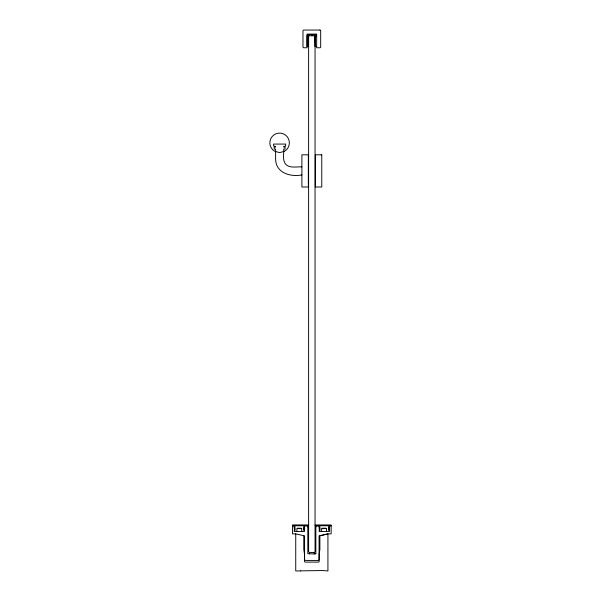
<?xml version="1.0" encoding="UTF-8"?>
<svg xmlns="http://www.w3.org/2000/svg" width="601" height="601" viewBox="0 0 601 601"><rect width="100%" height="100%" fill="white"/><g stroke="black" fill="none" stroke-linecap="round" stroke-linejoin="round"><path stroke-width="0.9" d="M300.575 570.845L322.699 570.552L327.928 570.95L327.928 533.921L319.882 535.784L319.882 549.615L319.184 554.047L319.184 561.296A0.796 0.796 0 0 1 318.38 562.093L305.285 562.093A0.796 0.796 0 0 1 304.489 561.296L304.489 554.047L303.783 549.615L303.783 535.784M307.81 526.897L308.613 525.079M309.417 35.722L309.417 35.023L308.613 35.827L308.613 551.635L309.417 552.439L314.248 552.439L315.052 551.635L315.052 35.827L314.248 35.023L314.248 35.722M316.622 46.585L315.142 46.585L315.142 36.458L315.352 46.585M301.897 166.89C296.428 166.537 288.142 168.904 284.724 162.863C282.575 158.619 284.04 153.653 283.664 149.101L285.069 149.101L285.069 147.087L283.664 147.087L283.664 146.434L285.67 146.081L285.67 144.075L273.598 144.075L273.598 146.081L275.611 146.434L275.611 147.087L274.206 147.087L274.206 149.101L275.611 149.101L275.611 159.235C275.912 173.013 290.358 177.145 301.897 174.921M297.292 528.219L301.319 528.219M322.038 528.219L326.073 528.219M300.568 570.95L295.737 570.95L295.737 533.921M315.052 525.079L315.856 526.897M326.471 531.442L326.471 528.617L321.64 528.617L321.64 531.442M315.412 46.585L315.39 35.82L308.501 35.722L308.298 46.585M314.248 552.439L314.248 553.979M312.197 35.722L312.197 34.512L315.217 34.512A1.412 1.412 0 0 1 316.622 35.925M311.521 35.722L311.521 34.512L308.501 34.512A1.412 1.412 0 0 0 307.096 35.925L307.096 46.585L308.576 46.585L308.576 36.458L308.366 46.585M309.417 552.439L309.417 553.979M301.717 531.442L301.717 528.617L296.894 528.617L296.894 531.442M303.535 529.045L303.528 530.165L303.941 530.172L304.376 529.744L304.406 525.747L307.802 525.747L304.587 525.807L304.204 529.376L304.587 531.442L294.122 531.442L294.513 529.376L294.122 525.807L292.514 525.807L294.317 525.747L294.355 529.744L294.79 530.172L295.196 530.165L294.858 525.747L303.866 525.747L303.535 529.045M328.469 529.045L328.462 530.165L328.875 530.172L329.303 529.744L329.34 525.747L331.143 525.747L329.543 525.807L329.153 529.376L329.543 531.442L319.078 531.442L319.462 529.376L319.078 525.807L315.856 525.807L319.251 525.747L319.289 529.744L319.724 530.172L320.13 530.165L319.792 525.747L328.8 525.747L328.469 529.045M315.856 553.581L315.457 553.979L307.825 553.686L307.802 524.943L292.514 524.943L292.514 533.861L295.737 533.861L304.587 535.904L304.587 559.223A1.194 1.194 0 0 0 305.789 560.425L317.876 560.425A1.194 1.194 0 0 0 319.078 559.223L319.078 535.904L327.928 533.861L331.151 533.861L331.143 524.943L315.856 524.943L315.856 553.581M284.491 151.294L279.615 152.609L274.732 151.294A9.766 9.766 0 0 1 272.133 136.57A9.766 9.766 0 0 1 287.09 136.57A9.766 9.766 0 0 1 284.491 151.294M319.882 30.05L303.783 30.05A0.804 0.804 0 0 0 302.979 30.854L302.979 46.953A0.804 0.804 0 0 0 303.783 47.757L307.006 47.757L307.006 34.077L316.659 34.077L316.659 47.757L319.882 47.757A0.804 0.804 0 0 0 320.686 46.953L320.686 30.854A0.804 0.804 0 0 0 319.882 30.05M308.336 154.81L301.897 154.81L301.897 187.001L308.336 187.001L308.336 154.81M321.768 154.81L315.33 154.81L315.33 187.001L321.768 187.001L321.768 154.81"/></g></svg>
